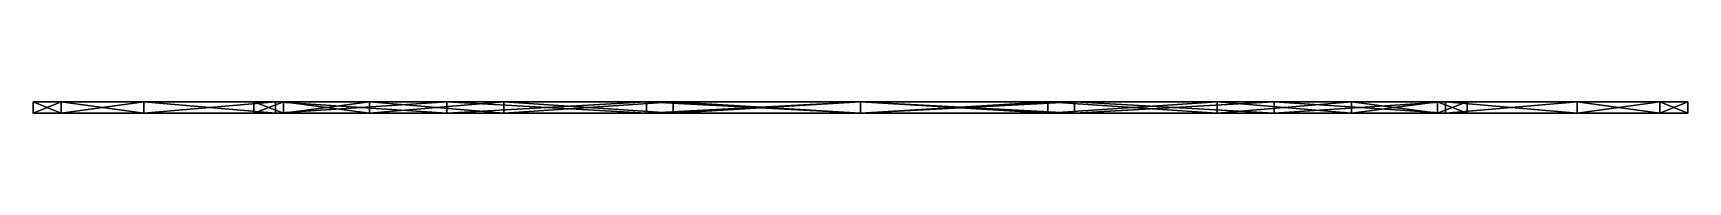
# Model space of a CAD drawing. Extents: x -15 to 15, y 0 to 0.2.
import ezdxf

# ---------------------------------------------------------------- set-up
doc = ezdxf.new("R2010")
doc.units = 0

msp = doc.modelspace()

# ---------------------------------------------------------------- linework, layer by layer
for points in [[(-14.488881, 0.2, -3.882303), (-14.488881, 0, -3.882303), (-15, 0)], [(-15, 0.2), (-15, 0), (-14.488881, 0, 3.882303)], [(-14.488881, 0.2, -3.882303), (-15, 0), (-15, 0.2)], [(-14.488881, 0.2, 3.882303), (-15, 0.2), (-14.488881, 0, 3.882303)], [(-11, 0.2), (-15, 0.2), (-14.488881, 0.2, 3.882303)], [(-11, 0.2), (-10.461616, 0.2, -3.399206), (-15, 0.2)], [(-14.488881, 0.2, -3.882303), (-15, 0.2), (-10.461616, 0.2, -3.399206)], [(-11, 0), (-15, 0), (-14.488881, 0, -3.882303)], [(-10.461616, 0, 3.399206), (-14.488881, 0, 3.882303), (-15, 0)], [(-11, 0), (-10.461616, 0, 3.399206), (-15, 0)], [(-12.990389, 0.2, -7.499984), (-12.990389, 0, -7.499984), (-14.488881, 0, -3.882303)], [(-12.990389, 0.2, -7.499984), (-14.488881, 0, -3.882303), (-14.488881, 0.2, -3.882303)], [(-14.488881, 0.2, 3.882303), (-14.488881, 0, 3.882303), (-12.990389, 0, 7.499984)], [(-12.990389, 0.2, 7.499984), (-14.488881, 0.2, 3.882303), (-12.990389, 0, 7.499984)], [(-8.899171, 0.2, 6.465659), (-14.488881, 0.2, 3.882303), (-12.990389, 0.2, 7.499984)], [(-10.461616, 0.2, 3.399206), (-11, 0.2), (-14.488881, 0.2, 3.882303)], [(-8.899171, 0.2, 6.465659), (-10.461616, 0.2, 3.399206), (-14.488881, 0.2, 3.882303)], [(-14.488881, 0.2, -3.882303), (-10.461616, 0.2, -3.399206), (-8.899171, 0.2, -6.465659)], [(-12.990389, 0.2, -7.499984), (-14.488881, 0.2, -3.882303), (-8.899171, 0.2, -6.465659)], [(-8.899171, 0, -6.465659), (-14.488881, 0, -3.882303), (-12.990389, 0, -7.499984)], [(-10.461616, 0, -3.399206), (-11, 0), (-14.488881, 0, -3.882303)], [(-8.899171, 0, -6.465659), (-10.461616, 0, -3.399206), (-14.488881, 0, -3.882303)], [(-8.899171, 0, 6.465659), (-12.990389, 0, 7.499984), (-14.488881, 0, 3.882303)], [(-10.461616, 0, 3.399206), (-8.899171, 0, 6.465659), (-14.488881, 0, 3.882303)], [(-10.606602, 0.2, -10.606602), (-10.606602, 0, -10.606602), (-12.990389, 0, -7.499984)], [(-10.606602, 0.2, -10.606602), (-12.990389, 0, -7.499984), (-12.990389, 0.2, -7.499984)], [(-12.990389, 0.2, 7.499984), (-12.990389, 0, 7.499984), (-10.606602, 0, 10.606602)], [(-10.606602, 0.2, 10.606602), (-12.990389, 0.2, 7.499984), (-10.606602, 0, 10.606602)], [(-6.465618, 0.2, 8.899199), (-12.990389, 0.2, 7.499984), (-10.606602, 0.2, 10.606602)], [(-6.465618, 0.2, 8.899199), (-8.899171, 0.2, 6.465659), (-12.990389, 0.2, 7.499984)], [(-12.990389, 0.2, -7.499984), (-6.465618, 0.2, -8.899199), (-3.399174, 0.2, -10.461624)], [(-10.606602, 0.2, -10.606602), (-12.990389, 0.2, -7.499984), (-3.399174, 0.2, -10.461624)], [(-12.990389, 0.2, -7.499984), (-8.899171, 0.2, -6.465659), (-6.465618, 0.2, -8.899199)], [(-6.465618, 0, -8.899199), (-12.990389, 0, -7.499984), (-10.606602, 0, -10.606602)], [(-6.465618, 0, -8.899199), (-8.899171, 0, -6.465659), (-12.990389, 0, -7.499984)], [(-3.399174, 0, 10.461624), (-10.606602, 0, 10.606602), (-12.990389, 0, 7.499984)], [(-6.465618, 0, 8.899199), (-3.399174, 0, 10.461624), (-12.990389, 0, 7.499984)], [(-8.899171, 0, 6.465659), (-6.465618, 0, 8.899199), (-12.990389, 0, 7.499984)], [(-10.461616, 0.2, 3.399206), (-10.461616, 0, 3.399206), (-11, 0)], [(-11, 0.2), (-11, 0), (-10.461616, 0, -3.399206)], [(-10.461616, 0.2, 3.399206), (-11, 0), (-11, 0.2)], [(-11, 0.2), (-10.461616, 0, -3.399206), (-10.461616, 0.2, -3.399206)], [(-7.499984, 0.2, -12.990389), (-7.499984, 0, -12.990389), (-10.606602, 0, -10.606602)], [(-7.499984, 0.2, -12.990389), (-10.606602, 0, -10.606602), (-10.606602, 0.2, -10.606602)], [(-10.606602, 0.2, 10.606602), (-10.606602, 0, 10.606602), (-7.499984, 0, 12.990389)], [(-7.499984, 0.2, 12.990389), (-10.606602, 0.2, 10.606602), (-7.499984, 0, 12.990389)], [(0, 0.2, 10.999998), (-10.606602, 0.2, 10.606602), (-7.499984, 0.2, 12.990389)], [(-3.399174, 0.2, 10.461624), (-6.465618, 0.2, 8.899199), (-10.606602, 0.2, 10.606602)], [(0, 0.2, 10.999998), (-3.399174, 0.2, 10.461624), (-10.606602, 0.2, 10.606602)], [(-10.606602, 0.2, -10.606602), (-3.399174, 0.2, -10.461624), (0, 0.2, -10.999998)], [(7.499984, 0.2, -12.990389), (-10.606602, 0.2, -10.606602), (0, 0.2, -10.999998)], [(7.499984, 0.2, -12.990389), (-7.499984, 0.2, -12.990389), (-10.606602, 0.2, -10.606602)], [(0, 0, -10.999998), (-10.606602, 0, -10.606602), (-7.499984, 0, -12.990389)], [(-3.399174, 0, -10.461624), (-6.465618, 0, -8.899199), (-10.606602, 0, -10.606602)], [(0, 0, -10.999998), (-3.399174, 0, -10.461624), (-10.606602, 0, -10.606602)], [(7.499984, 0, 12.990389), (-7.499984, 0, 12.990389), (-10.606602, 0, 10.606602)], [(0, 0, 10.999998), (7.499984, 0, 12.990389), (-10.606602, 0, 10.606602)], [(-3.399174, 0, 10.461624), (0, 0, 10.999998), (-10.606602, 0, 10.606602)], [(-8.899171, 0.2, 6.465659), (-8.899171, 0, 6.465659), (-10.461616, 0, 3.399206)], [(-8.899171, 0.2, 6.465659), (-10.461616, 0, 3.399206), (-10.461616, 0.2, 3.399206)], [(-10.461616, 0.2, -3.399206), (-10.461616, 0, -3.399206), (-8.899171, 0, -6.465659)], [(-10.461616, 0.2, -3.399206), (-8.899171, 0, -6.465659), (-8.899171, 0.2, -6.465659)], [(-6.465618, 0.2, 8.899199), (-6.465618, 0, 8.899199), (-8.899171, 0, 6.465659)], [(-6.465618, 0.2, 8.899199), (-8.899171, 0, 6.465659), (-8.899171, 0.2, 6.465659)], [(-8.899171, 0.2, -6.465659), (-8.899171, 0, -6.465659), (-6.465618, 0, -8.899199)], [(-8.899171, 0.2, -6.465659), (-6.465618, 0, -8.899199), (-6.465618, 0.2, -8.899199)], [(-3.882303, 0.2, -14.488881), (-3.882303, 0, -14.488881), (-7.499984, 0, -12.990389)], [(-3.882303, 0.2, -14.488881), (-7.499984, 0, -12.990389), (-7.499984, 0.2, -12.990389)], [(-7.499984, 0.2, 12.990389), (-7.499984, 0, 12.990389), (-3.882303, 0, 14.488881)], [(-3.882303, 0.2, 14.488881), (-7.499984, 0.2, 12.990389), (-3.882303, 0, 14.488881)], [(7.499984, 0.2, 12.990389), (-7.499984, 0.2, 12.990389), (-3.882303, 0.2, 14.488881)], [(10.606602, 0.2, 10.606602), (-7.499984, 0.2, 12.990389), (7.499984, 0.2, 12.990389)], [(0, 0.2, 10.999998), (-7.499984, 0.2, 12.990389), (10.606602, 0.2, 10.606602)], [(3.882303, 0.2, -14.488881), (-3.882303, 0.2, -14.488881), (-7.499984, 0.2, -12.990389)], [(7.499984, 0.2, -12.990389), (3.882303, 0.2, -14.488881), (-7.499984, 0.2, -12.990389)], [(-7.499984, 0, -12.990389), (7.499984, 0, -12.990389), (10.606602, 0, -10.606602)], [(0, 0, -10.999998), (-7.499984, 0, -12.990389), (10.606602, 0, -10.606602)], [(-7.499984, 0, -12.990389), (-3.882303, 0, -14.488881), (7.499984, 0, -12.990389)], [(3.882303, 0, 14.488881), (-3.882303, 0, 14.488881), (-7.499984, 0, 12.990389)], [(7.499984, 0, 12.990389), (3.882303, 0, 14.488881), (-7.499984, 0, 12.990389)], [(-3.399174, 0.2, 10.461624), (-3.399174, 0, 10.461624), (-6.465618, 0, 8.899199)], [(-3.399174, 0.2, 10.461624), (-6.465618, 0, 8.899199), (-6.465618, 0.2, 8.899199)], [(-6.465618, 0.2, -8.899199), (-6.465618, 0, -8.899199), (-3.399174, 0, -10.461624)], [(-6.465618, 0.2, -8.899199), (-3.399174, 0, -10.461624), (-3.399174, 0.2, -10.461624)], [(0, 0.2, -15), (0, 0, -15), (-3.882303, 0, -14.488881)], [(0, 0.2, -15), (-3.882303, 0, -14.488881), (-3.882303, 0.2, -14.488881)], [(-3.882303, 0.2, 14.488881), (-3.882303, 0, 14.488881), (0, 0, 15)], [(0, 0.2, 15), (-3.882303, 0.2, 14.488881), (0, 0, 15)], [(3.882303, 0.2, 14.488881), (-3.882303, 0.2, 14.488881), (0, 0.2, 15)], [(7.499984, 0.2, 12.990389), (-3.882303, 0.2, 14.488881), (3.882303, 0.2, 14.488881)], [(3.882303, 0.2, -14.488881), (0, 0.2, -15), (-3.882303, 0.2, -14.488881)], [(-3.882303, 0, -14.488881), (3.882303, 0, -14.488881), (7.499984, 0, -12.990389)], [(-3.882303, 0, -14.488881), (0, 0, -15), (3.882303, 0, -14.488881)], [(3.882303, 0, 14.488881), (0, 0, 15), (-3.882303, 0, 14.488881)], [(0, 0.2, 10.999998), (0, 0, 10.999998), (-3.399174, 0, 10.461624)], [(0, 0.2, 10.999998), (-3.399174, 0, 10.461624), (-3.399174, 0.2, 10.461624)], [(-3.399174, 0.2, -10.461624), (-3.399174, 0, -10.461624), (0, 0, -10.999998)], [(-3.399174, 0.2, -10.461624), (0, 0, -10.999998), (0, 0.2, -10.999998)], [(3.882303, 0.2, -14.488881), (3.882303, 0, -14.488881), (0, 0, -15)], [(3.882303, 0.2, -14.488881), (0, 0, -15), (0, 0.2, -15)], [(0, 0.2, 15), (0, 0, 15), (3.882303, 0, 14.488881)], [(3.882303, 0.2, 14.488881), (0, 0.2, 15), (3.882303, 0, 14.488881)], [(3.399174, 0.2, 10.461624), (3.399174, 0, 10.461624), (0, 0, 10.999998)], [(3.399174, 0.2, 10.461624), (0, 0, 10.999998), (0, 0.2, 10.999998)], [(0, 0.2, -10.999998), (0, 0, -10.999998), (3.399174, 0, -10.461624)], [(0, 0.2, -10.999998), (3.399174, 0, -10.461624), (3.399174, 0.2, -10.461624)], [(3.399174, 0.2, 10.461624), (0, 0.2, 10.999998), (10.606602, 0.2, 10.606602)], [(10.606602, 0.2, -10.606602), (0, 0.2, -10.999998), (3.399174, 0.2, -10.461624)], [(10.606602, 0.2, -10.606602), (7.499984, 0.2, -12.990389), (0, 0.2, -10.999998)], [(3.399174, 0, -10.461624), (0, 0, -10.999998), (10.606602, 0, -10.606602)], [(0, 0, 10.999998), (10.606602, 0, 10.606602), (7.499984, 0, 12.990389)], [(0, 0, 10.999998), (3.399174, 0, 10.461624), (10.606602, 0, 10.606602)], [(6.465618, 0.2, 8.899199), (6.465618, 0, 8.899199), (3.399174, 0, 10.461624)], [(6.465618, 0.2, 8.899199), (3.399174, 0, 10.461624), (3.399174, 0.2, 10.461624)], [(3.399174, 0.2, -10.461624), (3.399174, 0, -10.461624), (6.465618, 0, -8.899199)], [(3.399174, 0.2, -10.461624), (6.465618, 0, -8.899199), (6.465618, 0.2, -8.899199)], [(3.399174, 0.2, 10.461624), (10.606602, 0.2, 10.606602), (12.990389, 0.2, 7.499984)], [(6.465618, 0.2, 8.899199), (3.399174, 0.2, 10.461624), (12.990389, 0.2, 7.499984)], [(10.606602, 0.2, -10.606602), (3.399174, 0.2, -10.461624), (6.465618, 0.2, -8.899199)], [(3.399174, 0, -10.461624), (10.606602, 0, -10.606602), (12.990389, 0, -7.499984)], [(6.465618, 0, -8.899199), (3.399174, 0, -10.461624), (12.990389, 0, -7.499984)], [(3.399174, 0, 10.461624), (6.465618, 0, 8.899199), (10.606602, 0, 10.606602)], [(7.499984, 0.2, -12.990389), (7.499984, 0, -12.990389), (3.882303, 0, -14.488881)], [(7.499984, 0.2, -12.990389), (3.882303, 0, -14.488881), (3.882303, 0.2, -14.488881)], [(3.882303, 0.2, 14.488881), (3.882303, 0, 14.488881), (7.499984, 0, 12.990389)], [(7.499984, 0.2, 12.990389), (3.882303, 0.2, 14.488881), (7.499984, 0, 12.990389)], [(8.899171, 0.2, 6.465659), (8.899171, 0, 6.465659), (6.465618, 0, 8.899199)], [(8.899171, 0.2, 6.465659), (6.465618, 0, 8.899199), (6.465618, 0.2, 8.899199)], [(6.465618, 0.2, -8.899199), (6.465618, 0, -8.899199), (8.899171, 0, -6.465659)], [(6.465618, 0.2, -8.899199), (8.899171, 0, -6.465659), (8.899171, 0.2, -6.465659)], [(8.899171, 0.2, 6.465659), (6.465618, 0.2, 8.899199), (12.990389, 0.2, 7.499984)], [(12.990389, 0.2, -7.499984), (6.465618, 0.2, -8.899199), (8.899171, 0.2, -6.465659)], [(12.990389, 0.2, -7.499984), (10.606602, 0.2, -10.606602), (6.465618, 0.2, -8.899199)], [(8.899171, 0, -6.465659), (6.465618, 0, -8.899199), (12.990389, 0, -7.499984)], [(6.465618, 0, 8.899199), (12.990389, 0, 7.499984), (10.606602, 0, 10.606602)], [(6.465618, 0, 8.899199), (8.899171, 0, 6.465659), (12.990389, 0, 7.499984)], [(10.606602, 0.2, -10.606602), (10.606602, 0, -10.606602), (7.499984, 0, -12.990389)], [(10.606602, 0.2, -10.606602), (7.499984, 0, -12.990389), (7.499984, 0.2, -12.990389)], [(7.499984, 0.2, 12.990389), (7.499984, 0, 12.990389), (10.606602, 0, 10.606602)], [(10.606602, 0.2, 10.606602), (7.499984, 0.2, 12.990389), (10.606602, 0, 10.606602)], [(10.461616, 0.2, 3.399206), (10.461616, 0, 3.399206), (8.899171, 0, 6.465659)], [(10.461616, 0.2, 3.399206), (8.899171, 0, 6.465659), (8.899171, 0.2, 6.465659)], [(8.899171, 0.2, -6.465659), (8.899171, 0, -6.465659), (10.461616, 0, -3.399206)], [(8.899171, 0.2, -6.465659), (10.461616, 0, -3.399206), (10.461616, 0.2, -3.399206)], [(8.899171, 0.2, 6.465659), (12.990389, 0.2, 7.499984), (14.488881, 0.2, 3.882303)], [(10.461616, 0.2, 3.399206), (8.899171, 0.2, 6.465659), (14.488881, 0.2, 3.882303)], [(14.488881, 0.2, -3.882303), (8.899171, 0.2, -6.465659), (10.461616, 0.2, -3.399206)], [(14.488881, 0.2, -3.882303), (12.990389, 0.2, -7.499984), (8.899171, 0.2, -6.465659)], [(8.899171, 0, -6.465659), (12.990389, 0, -7.499984), (14.488881, 0, -3.882303)], [(10.461616, 0, -3.399206), (8.899171, 0, -6.465659), (14.488881, 0, -3.882303)], [(8.899171, 0, 6.465659), (14.488881, 0, 3.882303), (12.990389, 0, 7.499984)], [(8.899171, 0, 6.465659), (10.461616, 0, 3.399206), (14.488881, 0, 3.882303)], [(11, 0.2), (11, 0), (10.461616, 0, 3.399206)], [(10.461616, 0.2, -3.399206), (10.461616, 0, -3.399206), (11, 0)], [(10.461616, 0.2, -3.399206), (11, 0), (11, 0.2)], [(10.461616, 0.2, 3.399206), (11, 0.2), (10.461616, 0, 3.399206)], [(10.461616, 0.2, 3.399206), (14.488881, 0.2, 3.882303), (15, 0.2)], [(10.461616, 0.2, 3.399206), (15, 0.2), (11, 0.2)], [(14.488881, 0.2, -3.882303), (10.461616, 0.2, -3.399206), (11, 0.2)], [(10.461616, 0, -3.399206), (14.488881, 0, -3.882303), (15, 0)], [(10.461616, 0, -3.399206), (15, 0), (11, 0)], [(10.461616, 0, 3.399206), (11, 0), (14.488881, 0, 3.882303)], [(12.990389, 0.2, -7.499984), (12.990389, 0, -7.499984), (10.606602, 0, -10.606602)], [(12.990389, 0.2, -7.499984), (10.606602, 0, -10.606602), (10.606602, 0.2, -10.606602)], [(10.606602, 0.2, 10.606602), (10.606602, 0, 10.606602), (12.990389, 0, 7.499984)], [(12.990389, 0.2, 7.499984), (10.606602, 0.2, 10.606602), (12.990389, 0, 7.499984)], [(14.488881, 0.2, -3.882303), (11, 0.2), (15, 0.2)], [(11, 0), (15, 0), (14.488881, 0, 3.882303)], [(14.488881, 0.2, -3.882303), (14.488881, 0, -3.882303), (12.990389, 0, -7.499984)], [(14.488881, 0.2, -3.882303), (12.990389, 0, -7.499984), (12.990389, 0.2, -7.499984)], [(12.990389, 0.2, 7.499984), (12.990389, 0, 7.499984), (14.488881, 0, 3.882303)], [(14.488881, 0.2, 3.882303), (12.990389, 0.2, 7.499984), (14.488881, 0, 3.882303)], [(15, 0.2), (15, 0), (14.488881, 0, -3.882303)], [(14.488881, 0.2, 3.882303), (14.488881, 0, 3.882303), (15, 0)], [(15, 0.2), (14.488881, 0.2, 3.882303), (15, 0)], [(14.488881, 0.2, -3.882303), (15, 0.2), (14.488881, 0, -3.882303)]]:
    msp.add_3dface(points)

doc.saveas('drawing.dxf')
